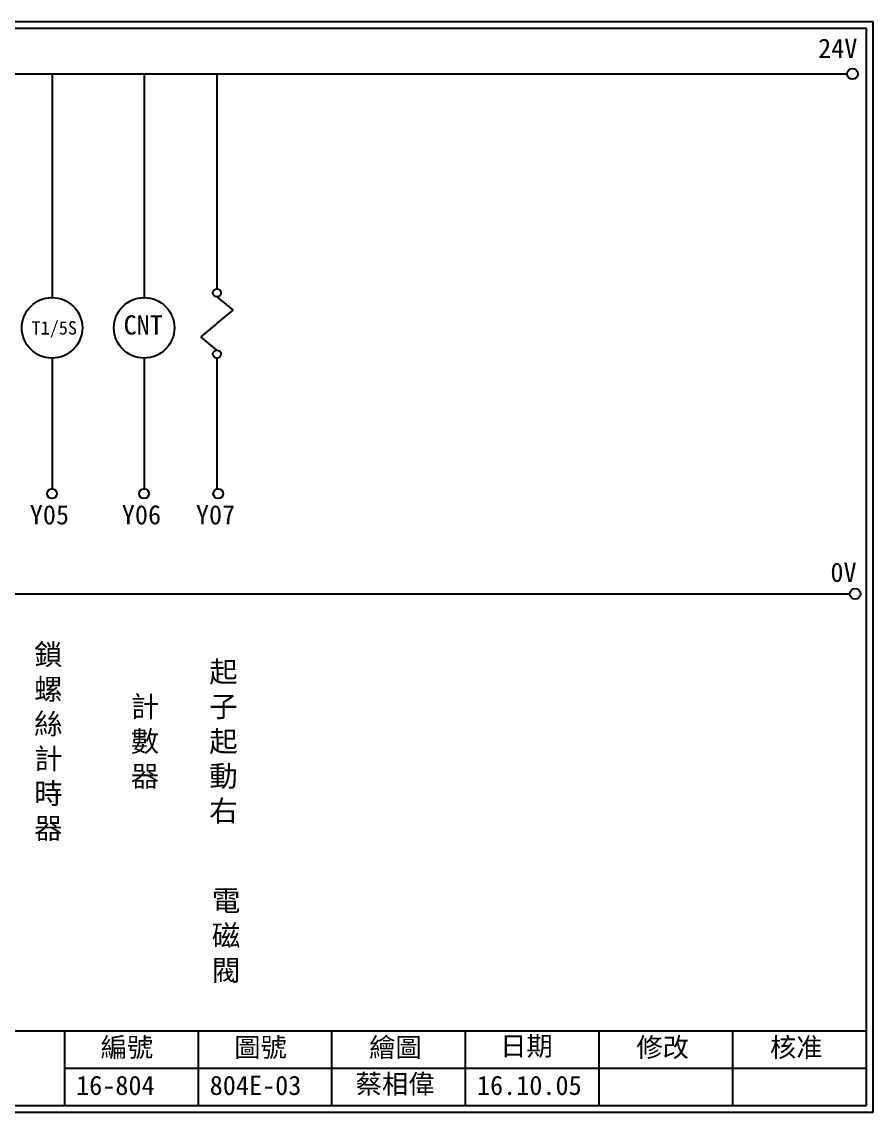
# Model space of a CAD drawing. Extents: x 926 to 1213, y 3 to 207.
# Drawn here: x 1053.5 to 1212.7, y 3 to 207 of the extents above; entities that cross this region are included whole.
import ezdxf

# ---------------------------------------------------------------- set-up
doc = ezdxf.new("R2010")
doc.units = 0
doc.layers.get('0').update_dxf_attribs({"linetype": 'CONTINUOUS'})
doc.layers.add('圖框層', color=7, linetype='CONTINUOUS')
doc.layers.add('標尺寸層', color=3, linetype='CONTINUOUS')
doc.styles.add('CNS', font='romanc.shx', dxfattribs={"bigfont": 'chineset.shx'})
doc.styles.add('STSL', font='kaiu.ttf')

msp = doc.modelspace()

# ---------------------------------------------------------------- linework, layer by layer
for centre in [(1208.88, 197.22), (1209.36, 99.96)]:
    msp.add_circle(centre, 1)
at = {"layer": '圖框層', "color": 7}
for p, q in [((1212.74, 206.97), (925.74, 206.97)), ((1212.74, 3), (1212.74, 206.97)), ((1211.49, 205.72), (926.99, 205.72)), ((1211.49, 4.25), (1211.49, 205.72)), ((926.99, 18.25), (1211.49, 18.25)), ((1061.49, 4.25), (1061.49, 18.25)), ((1086.49, 4.25), (1086.49, 18.25)), ((1111.49, 4.25), (1111.49, 18.25)), ((1136.49, 4.25), (1136.49, 18.25)), ((1161.49, 4.25), (1161.49, 18.25)), ((1186.49, 4.25), (1186.49, 18.25)), ((1061.49, 11.25), (1211.49, 11.25)), ((926.99, 4.25), (1211.49, 4.25)), ((925.74, 3), (1212.74, 3))]:
    msp.add_line(p, q, dxfattribs=at)
at = {"layer": '標尺寸層', "color": 7}
for p, q in [((930.28, 197.22), (1207.88, 197.22)), ((1059.12, 197.22), (1059.12, 155.39)), ((1076.34, 197.22), (1076.34, 155.39)), ((1089.97, 197.22), (1089.97, 157.03)), ((1089.97, 155.53), (1092.98, 153.04)), ((1089.97, 150.55), (1092.98, 153.04)), ((1089.97, 150.55), (1086.97, 148.06)), ((1089.97, 145.57), (1086.97, 148.06)), ((1059.12, 144.07), (1059.12, 119.62)), ((1076.34, 144.07), (1076.34, 119.62)), ((1089.97, 144.07), (1089.97, 119.62)), ((930.49, 99.96), (1208.36, 99.96))]:
    msp.add_line(p, q, dxfattribs=at)
for centre, radius in [((1059.12, 149.73), 5.66), ((1076.34, 149.73), 5.66), ((1089.97, 156.28), 0.751), ((1089.97, 144.82), 0.751), ((1059.12, 118.7), 0.92), ((1076.34, 118.7), 0.92), ((1090.2, 118.7), 0.92)]:
    msp.add_circle(centre, radius, dxfattribs=at)

# ---------------------------------------------------------------- texts
at = {"layer": '圖框層', "color": 4, "style": 'STSL'}
for s, height, p in [('24V', 3.6, (1202.44, 200.22)), ('T1/5S', 2.5, (1055.28, 148.47)), ('CNT', 3.6, (1072.5, 148.47)), ('Y05', 3.6, (1054.95, 112.96)), ('Y06', 3.6, (1072.17, 112.96)), ('Y07', 3.6, (1086.03, 112.96)), ('0V', 3.6, (1204.74, 102.2)), ('編號', 3.6, (1068.21, 13.34)), ('圖號', 3.6, (1093.21, 13.34)), ('繪圖', 3.6, (1118.44, 13.34)), ('日期', 3.6, (1142.96, 13.59)), ('修改', 3.6, (1168.44, 13.34)), ('核准', 3.6, (1193.44, 13.34)), ('蔡相偉', 3.6, (1115.93, 6.47)), ('16-804', 3.6, (1063.61, 6.22)), ('804E-03', 3.6, (1088.61, 6.22)), ('16.10.05', 3.6, (1138.61, 6.22))]:
    msp.add_text(s, height=height, dxfattribs=at).set_placement(p)
at = {"layer": '標尺寸層', "color": 7, "char_height": 3.9, "attachment_point": 5, "style": 'CNS'}
for s, insert, width in [('{\\fDFKai-SB|b0|i0|c136|p65;鎖螺絲計時器}', (1058.42, 72.17), 2.8481), ('{\\fDFKai-SB|b0|i0|c136|p65;起子起動右}', (1091.19, 72.17), 2.8481), ('{\\fDFKai-SB|b0|i0|c136|p65;計數器}', (1076.5, 72.17), 2.8481), ('{\\fDFKai-SB|b0|i0|c136|p65;電磁閥}', (1091.68, 35.84), 8.6627)]:
    msp.add_mtext(s, dxfattribs=dict(at, insert=insert, width=width))

doc.saveas('drawing.dxf')
